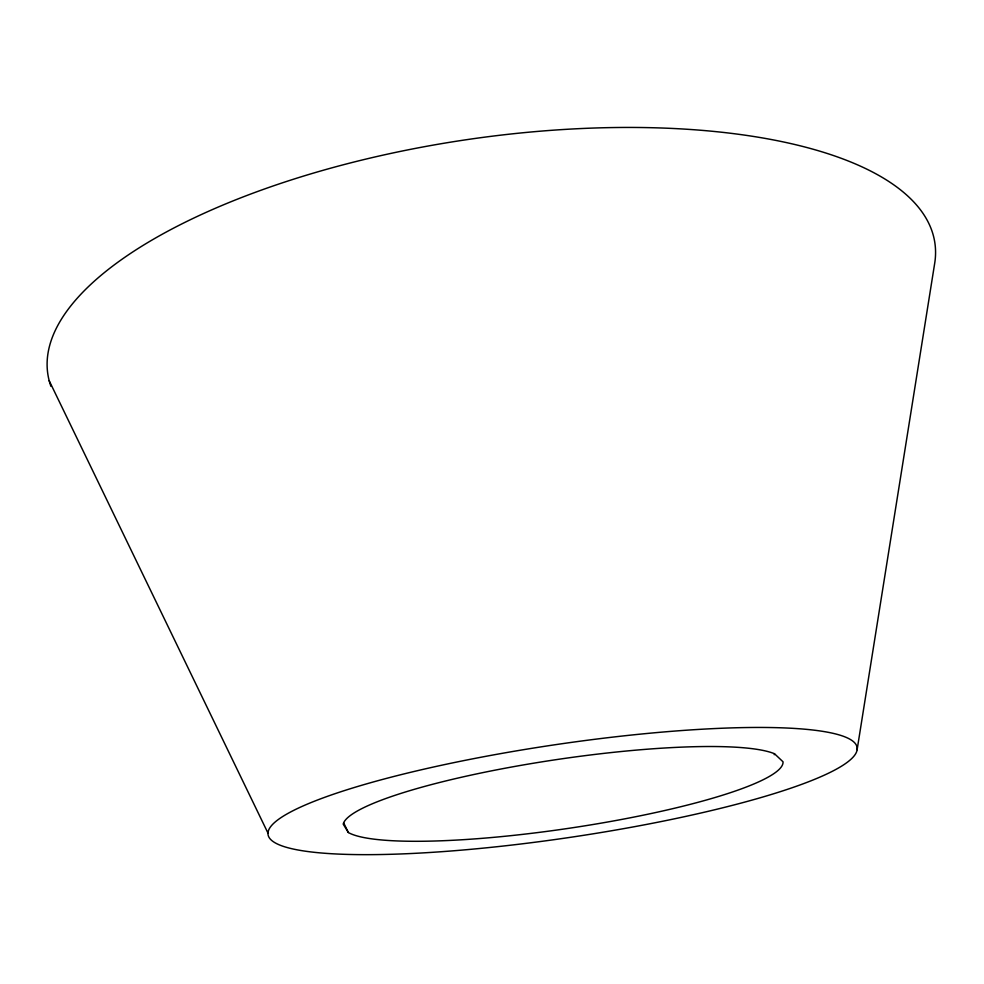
<?xml version="1.0" encoding="UTF-8"?>
<svg xmlns="http://www.w3.org/2000/svg" width="984" height="984" viewBox="0 0 984 984"><rect width="100%" height="100%" fill="white"/><g stroke="black" fill="none" stroke-linecap="round" stroke-linejoin="round"><path stroke-width="1.48" d="M857.125 749.71A297.709 46.912 -8.4 0 0 420.943 769.869A297.709 46.912 -8.4 0 0 409.75 853.583A297.709 46.912 -8.4 0 0 857.125 749.71L934.8 262.642A448.335 170.503 -8.4 0 0 475.272 138.436A448.335 170.503 -8.4 0 0 50.91 386.318M774.273 754.728L774.482 753.732A222.322 34.883 -8.4 0 0 536.797 762.674A222.322 34.883 -8.4 0 0 343.207 824.112L348.361 832.525A222.322 34.883 -8.4 0 0 588.69 825.219A222.322 34.883 -8.4 0 0 783.018 761.776L774.482 753.732M343.662 822.919L348.361 832.525M49.2 380.747L268.017 833.19"/></g></svg>
